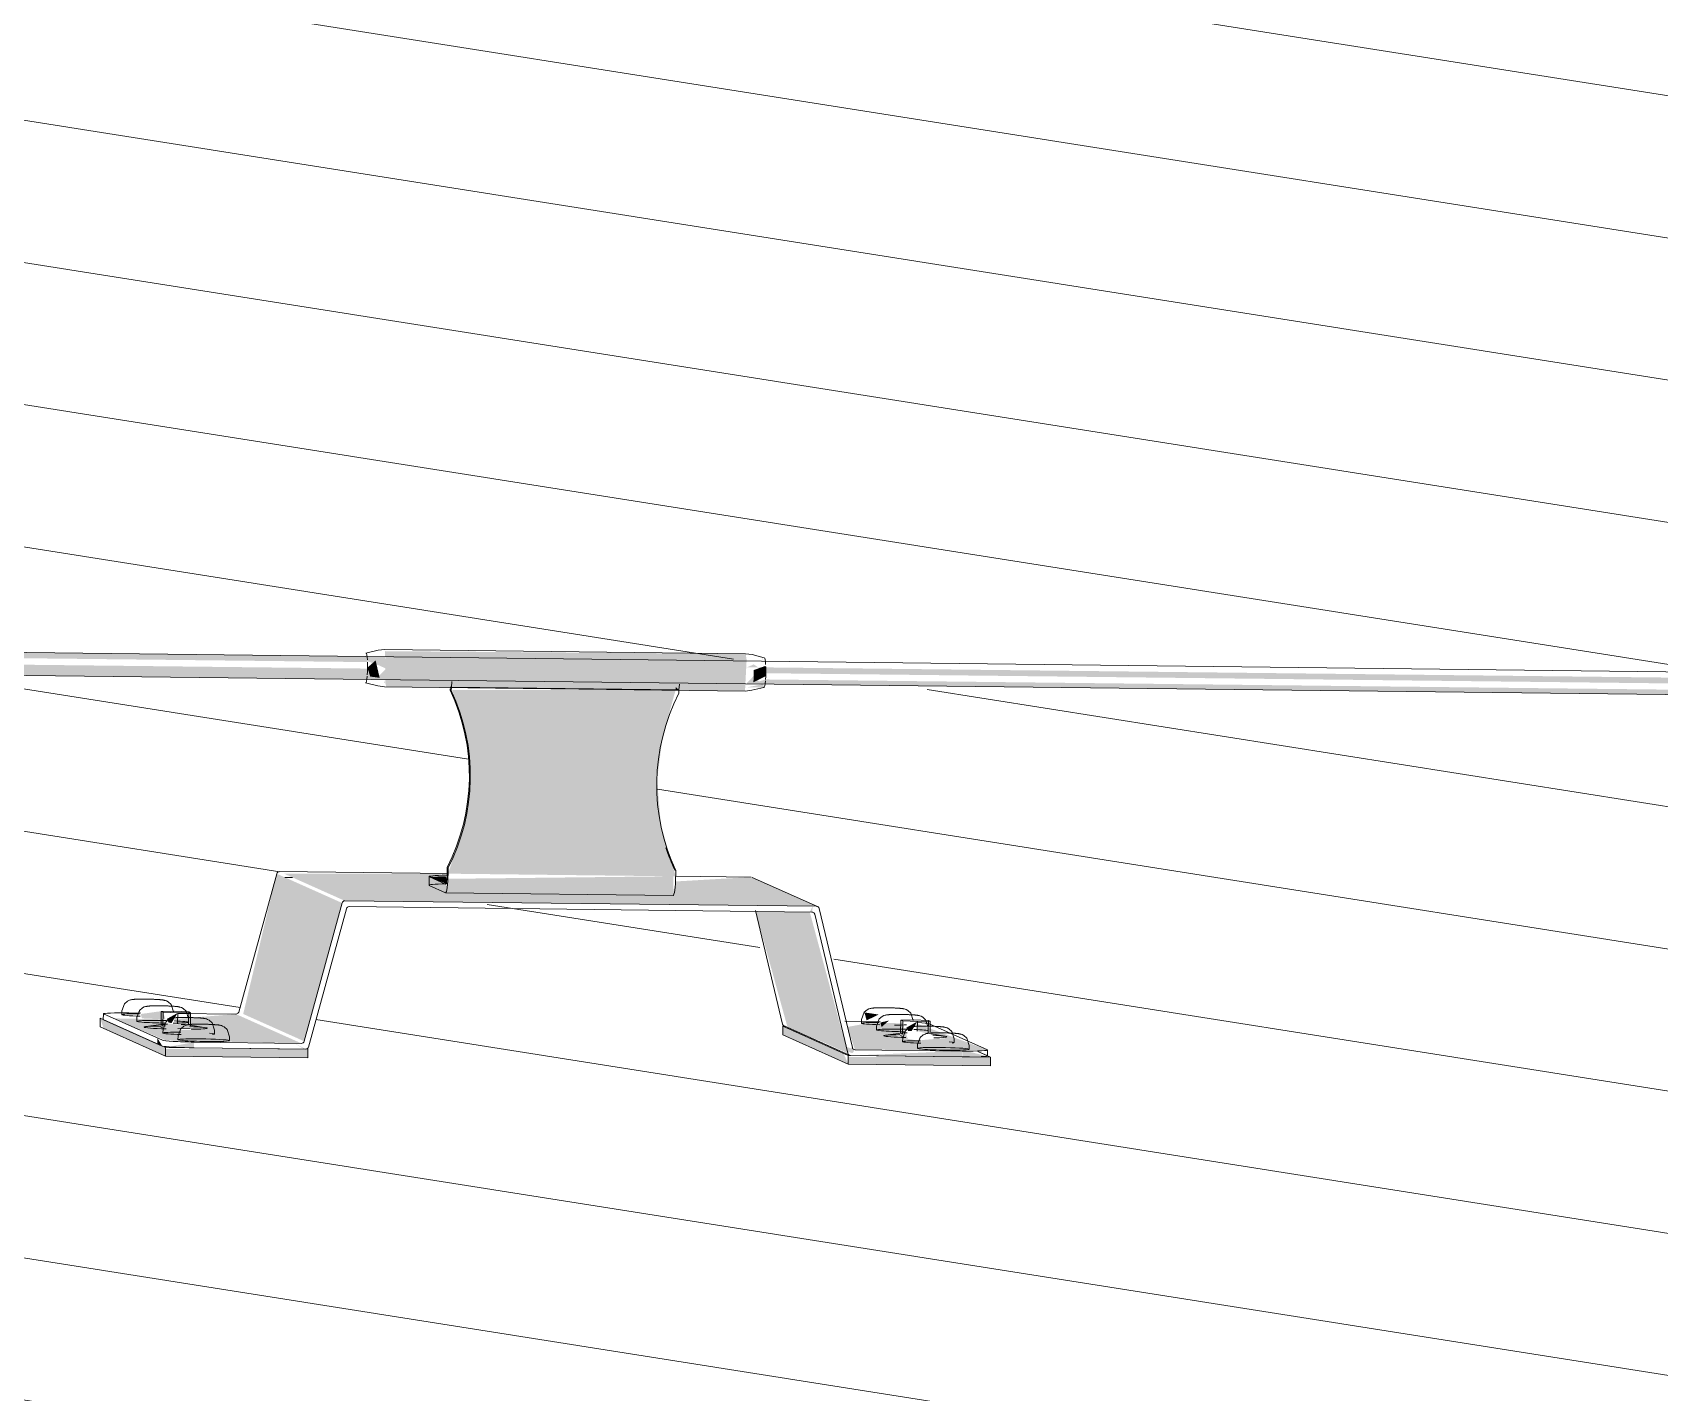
# Model space of a CAD drawing. Header units: millimetres. Extents: x -2361666 to -2009843, y -375 to 29863.
# Drawn here: x -2333386 to -2332818, y 10458 to 10933 of the extents above; entities that cross this region are included whole.
import ezdxf

# ---------------------------------------------------------------- set-up
doc = ezdxf.new("R2010")
doc.units = ezdxf.units.MM
doc.layers.add('A-ROOF-PATT', color=132, linetype='Continuous', lineweight=5)
doc.layers.add('Q-SPCQ', color=91, linetype='Continuous', lineweight=5)

# ---------------------------------------------------------------- blocks, each defined once
blk = doc.blocks.new('Static Line_Sayfa_Metal Deck_Pan Mount - Up to 15 _ pitch - Max 2 Users-1848369-SOUTH EAST - PART B')
at = {"layer": 'Q-SPCQ'}
h = blk.add_hatch(color=256, dxfattribs=at)
h.paths.add_polyline_path([(-2316066.89, 10506.4), (-2316066.77, 10510.2), (-2316069.06, 10508.25), (-2316069.08, 10507.04), (-2316073.41, 10509.45), (-2316073.44, 10510.27), (-2321666.2, 10573.52), (-2321667.63, 10572.68), (-2321670.35, 10574.51), (-2321672.66, 10572.17), (-2321672.64, 10571.77), (-2316067.47, 10506.41)])
h.paths.add_polyline_path([(-2321798.72, 10573.24), (-2321798.61, 10577.03), (-2321800.89, 10575.01), (-2321800.91, 10573.88), (-2321805.24, 10576.08), (-2321805.27, 10577.11), (-2327398.03, 10640.21), (-2327399.88, 10639.47), (-2327402.18, 10641.35), (-2327404.5, 10638.98), (-2327404.47, 10638.6), (-2321799.31, 10573.24)])
h.paths.add_polyline_path([(-2327530.55, 10640.07), (-2327530.44, 10643.87), (-2327532.73, 10641.78), (-2327532.75, 10640.71), (-2327537.08, 10642.92), (-2327537.11, 10643.95), (-2333129.87, 10706.98), (-2333132.12, 10706.26), (-2333134.01, 10708.18), (-2333136.34, 10705.78), (-2333136.31, 10705.44), (-2327531.14, 10640.08)])
h.paths.add_polyline_path([(-2333262.39, 10706.91), (-2333262.28, 10710.71), (-2333264.57, 10708.54), (-2333266.59, 10707.83), (-2333268.91, 10709.76), (-2333268.94, 10710.78), (-2338861.7, 10773.74), (-2338862.73, 10773.24), (-2338865.85, 10775.02), (-2338868.18, 10772.59), (-2338868.14, 10772.28), (-2333262.98, 10706.92)])
h.paths.add_polyline_path([(-2338994.22, 10773.75), (-2338994.11, 10777.54), (-2338996.4, 10775.31), (-2338997.99, 10774.6), (-2339000.74, 10777.25), (-2339000.77, 10777.62), (-2344593.53, 10840.87), (-2344594.57, 10840.08), (-2344597.68, 10841.86), (-2344600.02, 10839.39), (-2344599.98, 10839.11), (-2338994.81, 10773.75)])
h.paths.add_polyline_path([(-2344726.06, 10840.58), (-2344725.95, 10844.38), (-2344728.23, 10842.44), (-2344729.4, 10841.38), (-2344732.57, 10843.99), (-2344732.61, 10844.46), (-2350325.37, 10907.7), (-2350326.4, 10906.92), (-2350327.75, 10905.9), (-2344726.64, 10840.59)])
h = blk.add_hatch(color=256, dxfattribs=at)
h.paths.add_polyline_path([(-2316066.72, 10510.19), (-2316067.25, 10514.4), (-2321672.55, 10577.59), (-2321670.27, 10578.58), (-2321666.14, 10576.53), (-2321666.12, 10575.49), (-2316073.36, 10512.3), (-2316073.35, 10512.85), (-2316069.01, 10511.26), (-2316066.77, 10510.2)])
h.paths.add_polyline_path([(-2321798.55, 10577.03), (-2321799.08, 10581.23), (-2327404.38, 10644.42), (-2327402.11, 10645.42), (-2327397.98, 10643.37), (-2327397.95, 10642.32), (-2321805.19, 10579.21), (-2321805.18, 10579.69), (-2321800.84, 10578.1), (-2321798.61, 10577.03)])
h.paths.add_polyline_path([(-2327530.39, 10643.87), (-2327530.92, 10648.07), (-2333136.22, 10711.26), (-2333133.94, 10712.25), (-2333129.83, 10709.44), (-2333129.79, 10709.16), (-2327537.02, 10646.13), (-2327537.02, 10646.53), (-2327532.68, 10644.94), (-2327530.44, 10643.87)])
h.paths.add_polyline_path([(-2333262.22, 10710.71), (-2333262.75, 10714.91), (-2338868.05, 10778.1), (-2338865.78, 10779.09), (-2338861.66, 10776.38), (-2338861.62, 10776), (-2333268.86, 10713.04), (-2333268.85, 10713.36), (-2333264.51, 10711.77), (-2333262.28, 10710.71)])
h.paths.add_polyline_path([(-2338994.05, 10777.54), (-2338994.58, 10781.74), (-2344599.88, 10844.93), (-2344597.61, 10845.93), (-2344593.49, 10843.31), (-2344593.07, 10842.83), (-2339000.69, 10779.64), (-2339000.68, 10780.2), (-2338996.34, 10778.61), (-2338994.11, 10777.54)])
h.paths.add_polyline_path([(-2344725.89, 10844.38), (-2344726.42, 10848.58), (-2350325.3, 10911.7), (-2350325.29, 10909.67), (-2344732.53, 10846.48), (-2344732.52, 10847.04), (-2344728.18, 10845.45), (-2344725.95, 10844.38)])
h = blk.add_hatch(color=256, dxfattribs=at)
h.paths.add_polyline_path([(-2333130.44, 10704.15), (-2333130.64, 10705.37), (-2333136.31, 10704.22)])
h.paths.add_polyline_path([(-2333262.67, 10705.7), (-2333262.98, 10706.92), (-2333262.98, 10705.7)])
h.paths.add_polyline_path([(-2333130.54, 10713.36), (-2333130.82, 10714.59), (-2333130.82, 10713.37)])
h.paths.add_polyline_path([(-2333262.34, 10714.9), (-2333262.75, 10716.12), (-2333262.75, 10714.91)])
for points in [[(-2333137.01, 10702.95), (-2333136.44, 10713.87), (-2333136.78, 10715.93), (-2333262.66, 10716.86), (-2333262.62, 10705.91), (-2333262.28, 10704.41), (-2333159.91, 10703.22)], [(-2333264.58, 10707.55), (-2333265.99, 10713.63), (-2333268.89, 10711.07), (-2333267.87, 10708), (-2333266.59, 10707.83)], [(-2333134.05, 10706.03), (-2333129.85, 10708.13), (-2333129.79, 10711.74), (-2333133.98, 10710.25), (-2333134.05, 10706.28)], [(-2333161.22, 10638.24), (-2333166.37, 10656.16), (-2333167.73, 10672.03), (-2333165.74, 10687.15), (-2333161.22, 10703.33), (-2333239.26, 10703.32), (-2333234.39, 10687.15), (-2333232.92, 10672.03), (-2333235.28, 10655.36), (-2333240.68, 10639.16), (-2333225.04, 10638.98)], [(-2333160.09, 10703.32), (-2333161.22, 10704.34), (-2333161.22, 10703.33)], [(-2333290.96, 10580.66), (-2333277.71, 10628.94), (-2333300.54, 10639.15), (-2333312.23, 10590.17), (-2333291.93, 10581.09)], [(-2333112.05, 10627.76), (-2333134.88, 10637.97), (-2333161.27, 10636.44), (-2333162.08, 10631.75), (-2333240.95, 10634.79), (-2333241.55, 10635.52), (-2333247.2, 10638.05), (-2333240.74, 10639.2), (-2333297.93, 10639.16), (-2333276.73, 10629.68), (-2333161.22, 10628.34)], [(-2333240.87, 10635.52), (-2333241.55, 10638.3), (-2333247.2, 10638.05), (-2333241, 10635.52)], [(-2333161.93, 10631.75), (-2333162.08, 10638.25), (-2333240.74, 10637.37), (-2333240.68, 10632.67), (-2333162.08, 10631.75)], [(-2333101.11, 10576.45), (-2333114.4, 10625.79), (-2333133.26, 10625.78), (-2333122.26, 10585.9), (-2333107.84, 10579.46)], [(-2333348.18, 10590.77), (-2333348.35, 10591.38), (-2333348.35, 10590.78)], [(-2333339.32, 10588.3), (-2333340.43, 10591.21), (-2333348, 10590.16), (-2333347.58, 10588.62), (-2333340.21, 10588.33)], [(-2333337.25, 10587.01), (-2333335.09, 10590.55), (-2333338.93, 10588.41), (-2333338.24, 10587.16)], [(-2333094.54, 10587.94), (-2333090.35, 10589.97), (-2333095.31, 10590.71)], [(-2333339.38, 10575.48), (-2333339.32, 10578.47), (-2333362.16, 10588.68), (-2333360.98, 10585.14), (-2333342.23, 10576.75)], [(-2333338.45, 10584.53), (-2333330.24, 10585.96), (-2333339.11, 10586.92)], [(-2333324.97, 10581.88), (-2333325.05, 10584.77), (-2333333.87, 10584.53), (-2333333.22, 10582.2), (-2333325.05, 10581.88)], [(-2333100.98, 10572.7), (-2333102.61, 10576.45), (-2333123.76, 10585.9), (-2333123.76, 10582.88), (-2333101.11, 10572.75)], [(-2333052.37, 10577.62), (-2333077.21, 10586.9), (-2333076.83, 10584.2), (-2333066.79, 10581.76), (-2333066.79, 10578.87), (-2333080.18, 10581.52), (-2333081.95, 10586.88), (-2333092.52, 10587.24), (-2333101.25, 10585.64), (-2333098.59, 10577.66), (-2333056.88, 10577.63)], [(-2333089.32, 10585.61), (-2333086.74, 10587.87), (-2333089.75, 10587.18), (-2333089.4, 10585.9)], [(-2333078.83, 10584.24), (-2333076.83, 10587.54), (-2333080.67, 10585.4), (-2333080.05, 10584.27)], [(-2333340.47, 10578.98), (-2333342.23, 10581.79), (-2333342.23, 10579.77)], [(-2333329.39, 10578.36), (-2333329.36, 10580.35), (-2333339.32, 10578.47)], [(-2333075.56, 10581.34), (-2333075.73, 10581.95), (-2333075.73, 10581.35)], [(-2333066.71, 10578.87), (-2333066.79, 10581.76), (-2333075.48, 10581.05), (-2333074.96, 10579.19), (-2333066.79, 10578.87)]]:
    blk.add_hatch(color=256, dxfattribs=at).paths.add_polyline_path(points)
h = blk.add_hatch(color=256, dxfattribs=at)
h.paths.add_polyline_path([(-2333061.2, 10575.23), (-2333061.2, 10577.23), (-2333099.53, 10575.68)])
h.paths.add_polyline_path([(-2333101.11, 10576.45), (-2333099.53, 10578.42), (-2333101.39, 10577.62)])
h.paths.add_polyline_path([(-2333290.43, 10577.9), (-2333294.25, 10579.95), (-2333290.96, 10577.91)])
h.paths.add_polyline_path([(-2333113.63, 10625.78), (-2333113.34, 10627.78), (-2333114.4, 10625.79)])
h = blk.add_hatch(color=256, dxfattribs=at)
h.paths.add_polyline_path([(-2333291.93, 10579.92), (-2333314.76, 10590.13), (-2333336.41, 10588.38), (-2333335.09, 10586.68), (-2333333.99, 10585.31), (-2333338.91, 10586.21), (-2333340.21, 10588.33), (-2333357.53, 10588.63), (-2333339.21, 10580.95), (-2333294.3, 10579.97)])
h.paths.add_polyline_path([(-2333324.97, 10581.88), (-2333333.87, 10584.53), (-2333333.99, 10584.97), (-2333325.05, 10584.77)])
h = blk.add_hatch(color=256, dxfattribs=at)
h.paths.add_polyline_path([(-2333098.59, 10577.66), (-2333122.22, 10585.88), (-2333121.42, 10584.85), (-2333099.53, 10576.47), (-2333098.62, 10577.62)])
h.paths.add_polyline_path([(-2333051.26, 10575.11), (-2333061.2, 10577.63), (-2333061.16, 10577.23), (-2333061.16, 10575.23), (-2333052.37, 10575.13)])
h = blk.add_hatch(color=256, dxfattribs=at)
h.paths.add_polyline_path([(-2333051.32, 10572.12), (-2333051.32, 10575.12), (-2333100.94, 10575.11), (-2333100.93, 10572.7)])
h.paths.add_polyline_path([(-2333289.71, 10574.9), (-2333289.66, 10577.89), (-2333339.33, 10577.89), (-2333339.32, 10575.48), (-2333299.56, 10575.01)])
for p, q in [((-2316003.34, 10513.65), (-2350327.75, 10913.9)), ((-2350327.75, 10905.9), (-2316003.43, 10505.66)), ((-2333265.09, 10717.17), (-2333269.37, 10716.21)), ((-2333262.79, 10717.41), (-2333265.09, 10717.17)), ((-2333136.82, 10715.94), (-2333262.79, 10717.41)), ((-2333136.82, 10715.94), (-2333134.52, 10715.65)), ((-2333130.27, 10714.58), (-2333134.52, 10715.65)), ((-2333269.49, 10705.77), (-2333265.24, 10704.71)), ((-2333262.94, 10704.41), (-2333265.24, 10704.71)), ((-2333262.94, 10704.41), (-2333136.97, 10702.94)), ((-2333239.89, 10704.4), (-2333239.91, 10703.23)), ((-2333239.91, 10703.23), (-2333239.57, 10703.07)), ((-2333239.57, 10703.07), (-2333239.55, 10704.24)), ((-2333239.55, 10704.24), (-2333239.38, 10706.24)), ((-2333160.09, 10703.32), (-2333239.55, 10704.24)), ((-2333160.09, 10703.32), (-2333160.11, 10702.15)), ((-2333159.91, 10705.31), (-2333160.09, 10703.32)), ((-2333136.97, 10702.94), (-2333134.67, 10703.19)), ((-2333134.67, 10703.19), (-2333130.39, 10704.15)), ((-2333240.99, 10641.31), (-2333241.02, 10639.32)), ((-2333240.65, 10641.16), (-2333240.99, 10641.31)), ((-2333240.68, 10639.16), (-2333240.65, 10641.16)), ((-2333161.52, 10640.39), (-2333161.18, 10640.23)), ((-2333161.18, 10640.23), (-2333161.22, 10638.24)), ((-2333313.79, 10590.86), (-2333300.54, 10639.15)), ((-2333299.56, 10639.89), (-2333240.68, 10639.2)), ((-2333294.97, 10637.84), (-2333297.67, 10637.87)), ((-2333247.3, 10638.14), (-2333247.35, 10635.14)), ((-2333247.25, 10635.06), (-2333241.6, 10632.53)), ((-2333241.55, 10635.52), (-2333247.2, 10638.05)), ((-2333161.22, 10638.28), (-2333134.88, 10637.97)), ((-2333111.66, 10627.68), (-2333134.49, 10637.88)), ((-2333277.71, 10628.94), (-2333290.96, 10580.66)), ((-2333112.05, 10627.76), (-2333276.73, 10629.68)), ((-2333241.56, 10632.52), (-2333162.1, 10631.59)), ((-2333289.45, 10578.64), (-2333276.2, 10626.93)), ((-2333275.23, 10627.67), (-2333113.63, 10625.78)), ((-2333123.94, 10586.65), (-2333133.37, 10626.26)), ((-2333112.68, 10625.02), (-2333101.11, 10576.45)), ((-2333099.53, 10578.42), (-2333111.1, 10627)), ((-2333361.04, 10590.23), (-2333361.08, 10588.23)), ((-2333340.43, 10580.98), (-2333360.98, 10590.17)), ((-2333354.57, 10591.25), (-2333354.59, 10589.93)), ((-2333352.19, 10590.56), (-2333348.1, 10590.51)), ((-2333340.85, 10591.03), (-2333340.93, 10586.45)), ((-2333336.38, 10591.12), (-2333340.85, 10591.03)), ((-2333340.85, 10591.03), (-2333340.21, 10590.75)), ((-2333340.21, 10590.75), (-2333340.29, 10586.19)), ((-2333340.21, 10590.75), (-2333335.09, 10590.55)), ((-2333331.25, 10590.92), (-2333336.38, 10591.12)), ((-2333335.2, 10590.36), (-2333314.76, 10590.13)), ((-2333335.16, 10586.69), (-2333335.09, 10590.55)), ((-2333335.09, 10590.55), (-2333330.6, 10590.63)), ((-2333331.25, 10590.92), (-2333331.33, 10586.34)), ((-2333330.6, 10590.63), (-2333331.25, 10590.92)), ((-2333330.6, 10590.63), (-2333330.68, 10586.08)), ((-2333362.21, 10585.69), (-2333362.16, 10588.68)), ((-2333339.38, 10575.48), (-2333362.21, 10585.69)), ((-2333339.32, 10578.47), (-2333362.16, 10588.68)), ((-2333340.47, 10578.98), (-2333361.01, 10588.17)), ((-2333349.35, 10588.91), (-2333349.37, 10587.6)), ((-2333340.87, 10586.47), (-2333346.25, 10585.75)), ((-2333340.31, 10585.32), (-2333340.95, 10585.61)), ((-2333340.22, 10584.83), (-2333340.24, 10583.52)), ((-2333330.7, 10585.21), (-2333335.04, 10585.13)), ((-2333331.37, 10587.29), (-2333331.35, 10588.6)), ((-2333325.35, 10585.39), (-2333331.09, 10586.35)), ((-2333322.24, 10583.2), (-2333322.22, 10584.52)), ((-2333123.81, 10582.91), (-2333123.76, 10585.9)), ((-2333123.76, 10585.9), (-2333100.93, 10575.69)), ((-2333123.38, 10585.98), (-2333100.55, 10575.77)), ((-2333102.14, 10587.65), (-2333089.84, 10587.5)), ((-2333096.31, 10588.24), (-2333096.33, 10586.92)), ((-2333091.09, 10585.9), (-2333091.11, 10584.59)), ((-2333082.61, 10583.45), (-2333087.99, 10582.74)), ((-2333082.59, 10588.02), (-2333082.67, 10583.44)), ((-2333078.12, 10588.11), (-2333082.59, 10588.02)), ((-2333082.59, 10588.02), (-2333081.95, 10587.73)), ((-2333081.95, 10587.73), (-2333082.03, 10583.18)), ((-2333081.95, 10587.73), (-2333076.83, 10587.54)), ((-2333072.98, 10587.91), (-2333078.12, 10588.11)), ((-2333076.89, 10584.2), (-2333076.83, 10587.54)), ((-2333076.83, 10587.54), (-2333072.34, 10587.62)), ((-2333073.11, 10584.27), (-2333073.09, 10585.59)), ((-2333072.98, 10587.91), (-2333073.06, 10583.76)), ((-2333072.34, 10587.62), (-2333072.98, 10587.91)), ((-2333052.37, 10577.62), (-2333072.92, 10586.81)), ((-2333072.34, 10587.62), (-2333072.41, 10583.97)), ((-2333339.32, 10578.47), (-2333339.38, 10575.48)), ((-2333289.66, 10577.89), (-2333339.32, 10578.47)), ((-2333334.99, 10582.5), (-2333335.02, 10581.18)), ((-2333329.39, 10578.36), (-2333290.43, 10577.9)), ((-2333291.93, 10579.92), (-2333329.36, 10580.35)), ((-2333317.02, 10580.87), (-2333317, 10582.18)), ((-2333289.71, 10574.9), (-2333289.66, 10577.89)), ((-2333100.98, 10572.7), (-2333123.81, 10582.91)), ((-2333082.69, 10582.6), (-2333082.04, 10582.31)), ((-2333081.95, 10581.82), (-2333081.98, 10580.5)), ((-2333076.73, 10579.48), (-2333076.76, 10578.17)), ((-2333067.09, 10582.38), (-2333071.99, 10583.2)), ((-2333063.98, 10580.19), (-2333063.96, 10581.51)), ((-2333058.76, 10577.86), (-2333058.74, 10579.17)), ((-2333339.38, 10575.48), (-2333289.71, 10574.9)), ((-2333100.93, 10575.69), (-2333100.98, 10572.7)), ((-2333100.98, 10572.7), (-2333051.32, 10572.12)), ((-2333051.26, 10575.11), (-2333100.93, 10575.69)), ((-2333100.16, 10575.68), (-2333061.2, 10575.23)), ((-2333061.16, 10577.23), (-2333098.59, 10577.66)), ((-2333052.41, 10575.62), (-2333055.7, 10577.1)), ((-2333051.26, 10575.11), (-2333055.7, 10577.1)), ((-2333052.34, 10575.57), (-2333052.31, 10577.56)), ((-2333051.32, 10572.12), (-2333051.26, 10575.11))]:
    blk.add_line(p, q, dxfattribs=at)
at = {"layer": 'Q-SPCQ', "flags": 128}
for points in [[(-2333354.57, 10591.25), (-2333353.63, 10593.76), (-2333352.59, 10594.64), (-2333351.98, 10594.94), (-2333351.6, 10595.07), (-2333351.34, 10595.13), (-2333351.14, 10595.17), (-2333350.98, 10595.2), (-2333350.83, 10595.22), (-2333350.69, 10595.24), (-2333350.56, 10595.25), (-2333350.43, 10595.27), (-2333350.31, 10595.28), (-2333350.18, 10595.29), (-2333350.04, 10595.29), (-2333349.91, 10595.3), (-2333349.77, 10595.31), (-2333349.62, 10595.32), (-2333349.48, 10595.32), (-2333349.32, 10595.33), (-2333349.17, 10595.33), (-2333349.01, 10595.34), (-2333348.84, 10595.34), (-2333348.67, 10595.35), (-2333348.5, 10595.35), (-2333348.32, 10595.35), (-2333348.14, 10595.35), (-2333347.96, 10595.36), (-2333347.77, 10595.36), (-2333347.58, 10595.36), (-2333347.38, 10595.36), (-2333347.19, 10595.36), (-2333346.99, 10595.36), (-2333346.79, 10595.36), (-2333346.58, 10595.36), (-2333346.38, 10595.36), (-2333346.17, 10595.35), (-2333346.09, 10595.35)], [(-2333336.57, 10590.93), (-2333337.43, 10593.48), (-2333338.43, 10594.4), (-2333339.03, 10594.72), (-2333339.4, 10594.86), (-2333339.66, 10594.93), (-2333339.86, 10594.98), (-2333340.03, 10595.01), (-2333340.17, 10595.04), (-2333340.31, 10595.06), (-2333340.44, 10595.08), (-2333340.57, 10595.09), (-2333340.69, 10595.11), (-2333340.82, 10595.12), (-2333340.95, 10595.14), (-2333341.09, 10595.15), (-2333341.23, 10595.16), (-2333341.37, 10595.17), (-2333341.52, 10595.18), (-2333341.67, 10595.2), (-2333341.83, 10595.21), (-2333341.99, 10595.22), (-2333342.15, 10595.23), (-2333342.32, 10595.24), (-2333342.5, 10595.24), (-2333342.67, 10595.25), (-2333342.85, 10595.26), (-2333343.04, 10595.27), (-2333343.23, 10595.28), (-2333343.42, 10595.29), (-2333343.61, 10595.29), (-2333343.81, 10595.3), (-2333344.01, 10595.31), (-2333344.21, 10595.31), (-2333344.41, 10595.32), (-2333344.61, 10595.32), (-2333344.82, 10595.33), (-2333345.03, 10595.33), (-2333345.23, 10595.34), (-2333345.44, 10595.34), (-2333345.65, 10595.35), (-2333345.86, 10595.35), (-2333346.06, 10595.35), (-2333346.09, 10595.35)], [(-2333349.35, 10588.91), (-2333348.41, 10591.43), (-2333347.37, 10592.31), (-2333346.76, 10592.61), (-2333346.38, 10592.73), (-2333346.12, 10592.8), (-2333345.92, 10592.84), (-2333345.75, 10592.87), (-2333345.61, 10592.89), (-2333345.47, 10592.91), (-2333345.34, 10592.92), (-2333345.21, 10592.93), (-2333345.08, 10592.94), (-2333344.95, 10592.95), (-2333344.82, 10592.96), (-2333344.69, 10592.97), (-2333344.55, 10592.98), (-2333344.4, 10592.98), (-2333344.25, 10592.99), (-2333344.1, 10592.99), (-2333343.95, 10593), (-2333343.79, 10593), (-2333343.62, 10593.01), (-2333343.45, 10593.01), (-2333343.28, 10593.01), (-2333343.1, 10593.02), (-2333342.92, 10593.02), (-2333342.73, 10593.02), (-2333342.55, 10593.02), (-2333342.36, 10593.02), (-2333342.16, 10593.02), (-2333341.96, 10593.02), (-2333341.77, 10593.02), (-2333341.56, 10593.02), (-2333341.36, 10593.02), (-2333341.16, 10593.02), (-2333340.95, 10593.02), (-2333340.87, 10593.02)], [(-2333331.35, 10588.6), (-2333332.2, 10591.15), (-2333333.21, 10592.06), (-2333333.81, 10592.38), (-2333334.18, 10592.52), (-2333334.44, 10592.6), (-2333334.64, 10592.64), (-2333334.8, 10592.68), (-2333334.95, 10592.7), (-2333335.09, 10592.73), (-2333335.22, 10592.74), (-2333335.34, 10592.76), (-2333335.47, 10592.78), (-2333335.6, 10592.79), (-2333335.73, 10592.8), (-2333335.87, 10592.82), (-2333336.01, 10592.83), (-2333336.15, 10592.84), (-2333336.3, 10592.85), (-2333336.45, 10592.86), (-2333336.61, 10592.87), (-2333336.77, 10592.88), (-2333336.93, 10592.89), (-2333337.1, 10592.9), (-2333337.27, 10592.91), (-2333337.45, 10592.92), (-2333337.63, 10592.93), (-2333337.82, 10592.94), (-2333338.01, 10592.94), (-2333338.2, 10592.95), (-2333338.39, 10592.96), (-2333338.59, 10592.97), (-2333338.78, 10592.97), (-2333338.99, 10592.98), (-2333339.19, 10592.98), (-2333339.39, 10592.99), (-2333339.6, 10593), (-2333339.8, 10593), (-2333340.01, 10593), (-2333340.22, 10593.01), (-2333340.43, 10593.01), (-2333340.63, 10593.02), (-2333340.84, 10593.02), (-2333340.87, 10593.02)], [(-2333096.31, 10588.24), (-2333095.37, 10590.75), (-2333094.33, 10591.63), (-2333093.72, 10591.93), (-2333093.34, 10592.06), (-2333093.08, 10592.12), (-2333092.88, 10592.16), (-2333092.72, 10592.19), (-2333092.57, 10592.21), (-2333092.43, 10592.23), (-2333092.3, 10592.24), (-2333092.17, 10592.25), (-2333092.04, 10592.27), (-2333091.91, 10592.27), (-2333091.78, 10592.28), (-2333091.65, 10592.29), (-2333091.51, 10592.3), (-2333091.36, 10592.31), (-2333091.22, 10592.31), (-2333091.06, 10592.32), (-2333090.91, 10592.32), (-2333090.75, 10592.33), (-2333090.58, 10592.33), (-2333090.41, 10592.33), (-2333090.24, 10592.34), (-2333090.06, 10592.34), (-2333089.88, 10592.34), (-2333089.69, 10592.34), (-2333089.51, 10592.35), (-2333089.32, 10592.35), (-2333089.12, 10592.35), (-2333088.93, 10592.35), (-2333088.73, 10592.35), (-2333088.53, 10592.35), (-2333088.32, 10592.35), (-2333088.12, 10592.34), (-2333087.91, 10592.34), (-2333087.83, 10592.34)], [(-2333091.09, 10585.9), (-2333090.14, 10588.42), (-2333089.11, 10589.3), (-2333088.5, 10589.59), (-2333088.12, 10589.72), (-2333087.86, 10589.79), (-2333087.66, 10589.83), (-2333087.49, 10589.86), (-2333087.35, 10589.88), (-2333087.21, 10589.89), (-2333087.08, 10589.91), (-2333086.95, 10589.92), (-2333086.82, 10589.93), (-2333086.69, 10589.94), (-2333086.56, 10589.95), (-2333086.42, 10589.96), (-2333086.29, 10589.96), (-2333086.14, 10589.97), (-2333085.99, 10589.98), (-2333085.84, 10589.98), (-2333085.69, 10589.99), (-2333085.52, 10589.99), (-2333085.36, 10590), (-2333085.19, 10590), (-2333085.02, 10590), (-2333084.84, 10590.01), (-2333084.66, 10590.01), (-2333084.47, 10590.01), (-2333084.29, 10590.01), (-2333084.09, 10590.01), (-2333083.9, 10590.01), (-2333083.7, 10590.01), (-2333083.5, 10590.01), (-2333083.3, 10590.01), (-2333083.1, 10590.01), (-2333082.9, 10590.01), (-2333082.69, 10590.01), (-2333082.61, 10590.01)], [(-2333078.31, 10587.92), (-2333079.16, 10590.47), (-2333080.17, 10591.39), (-2333080.77, 10591.7), (-2333081.14, 10591.84), (-2333081.4, 10591.92), (-2333081.6, 10591.97), (-2333081.76, 10592), (-2333081.91, 10592.03), (-2333082.05, 10592.05), (-2333082.18, 10592.07), (-2333082.3, 10592.08), (-2333082.43, 10592.1), (-2333082.56, 10592.11), (-2333082.69, 10592.13), (-2333082.83, 10592.14), (-2333082.97, 10592.15), (-2333083.11, 10592.16), (-2333083.26, 10592.17), (-2333083.41, 10592.18), (-2333083.57, 10592.19), (-2333083.73, 10592.2), (-2333083.89, 10592.21), (-2333084.06, 10592.22), (-2333084.23, 10592.23), (-2333084.41, 10592.24), (-2333084.59, 10592.25), (-2333084.78, 10592.26), (-2333084.97, 10592.27), (-2333085.16, 10592.27), (-2333085.35, 10592.28), (-2333085.55, 10592.29), (-2333085.75, 10592.3), (-2333085.95, 10592.3), (-2333086.15, 10592.31), (-2333086.35, 10592.31), (-2333086.56, 10592.32), (-2333086.76, 10592.32), (-2333086.97, 10592.33), (-2333087.18, 10592.33), (-2333087.39, 10592.33), (-2333087.59, 10592.34), (-2333087.8, 10592.34), (-2333087.83, 10592.34)], [(-2333073.09, 10585.59), (-2333073.94, 10588.14), (-2333074.95, 10589.05), (-2333075.55, 10589.37), (-2333075.92, 10589.51), (-2333076.18, 10589.59), (-2333076.38, 10589.63), (-2333076.54, 10589.67), (-2333076.69, 10589.69), (-2333076.82, 10589.71), (-2333076.95, 10589.73), (-2333077.08, 10589.75), (-2333077.21, 10589.76), (-2333077.34, 10589.78), (-2333077.47, 10589.79), (-2333077.61, 10589.8), (-2333077.75, 10589.82), (-2333077.89, 10589.83), (-2333078.04, 10589.84), (-2333078.19, 10589.85), (-2333078.35, 10589.86), (-2333078.51, 10589.87), (-2333078.67, 10589.88), (-2333078.84, 10589.89), (-2333079.01, 10589.9), (-2333079.19, 10589.91), (-2333079.37, 10589.92), (-2333079.56, 10589.92), (-2333079.74, 10589.93), (-2333079.94, 10589.94), (-2333080.13, 10589.95), (-2333080.33, 10589.95), (-2333080.52, 10589.96), (-2333080.72, 10589.97), (-2333080.93, 10589.97), (-2333081.13, 10589.98), (-2333081.34, 10589.98), (-2333081.54, 10589.99), (-2333081.75, 10589.99), (-2333081.96, 10590), (-2333082.17, 10590), (-2333082.37, 10590), (-2333082.58, 10590.01), (-2333082.61, 10590.01)], [(-2333340.22, 10584.83), (-2333339.27, 10587.35), (-2333338.23, 10588.23), (-2333337.63, 10588.52), (-2333337.25, 10588.65), (-2333336.99, 10588.72), (-2333336.79, 10588.76), (-2333336.62, 10588.79), (-2333336.48, 10588.81), (-2333336.34, 10588.82), (-2333336.21, 10588.84), (-2333336.08, 10588.85), (-2333335.95, 10588.86), (-2333335.82, 10588.87), (-2333335.69, 10588.88), (-2333335.55, 10588.89), (-2333335.41, 10588.89), (-2333335.27, 10588.9), (-2333335.12, 10588.91), (-2333334.97, 10588.91), (-2333334.81, 10588.92), (-2333334.65, 10588.92), (-2333334.49, 10588.92), (-2333334.32, 10588.93), (-2333334.15, 10588.93), (-2333333.97, 10588.93), (-2333333.79, 10588.94), (-2333333.6, 10588.94), (-2333333.41, 10588.94), (-2333333.22, 10588.94), (-2333333.03, 10588.94), (-2333332.83, 10588.94), (-2333332.63, 10588.94), (-2333332.43, 10588.94), (-2333332.23, 10588.94), (-2333332.03, 10588.94), (-2333331.82, 10588.94), (-2333331.74, 10588.94)], [(-2333334.99, 10582.5), (-2333334.05, 10585.01), (-2333333.01, 10585.89), (-2333332.4, 10586.19), (-2333332.03, 10586.32), (-2333331.77, 10586.38), (-2333331.57, 10586.42), (-2333331.4, 10586.45), (-2333331.25, 10586.47), (-2333331.12, 10586.49), (-2333330.99, 10586.5), (-2333330.86, 10586.51), (-2333330.73, 10586.52), (-2333330.6, 10586.53), (-2333330.47, 10586.54), (-2333330.33, 10586.55), (-2333330.19, 10586.56), (-2333330.05, 10586.56), (-2333329.9, 10586.57), (-2333329.75, 10586.58), (-2333329.59, 10586.58), (-2333329.43, 10586.59), (-2333329.27, 10586.59), (-2333329.1, 10586.59), (-2333328.92, 10586.6), (-2333328.75, 10586.6), (-2333328.57, 10586.6), (-2333328.38, 10586.6), (-2333328.19, 10586.61), (-2333328, 10586.61), (-2333327.81, 10586.61), (-2333327.61, 10586.61), (-2333327.41, 10586.61), (-2333327.21, 10586.61), (-2333327.01, 10586.61), (-2333326.8, 10586.6), (-2333326.6, 10586.6), (-2333326.52, 10586.6)], [(-2333322.22, 10584.52), (-2333323.07, 10587.07), (-2333324.08, 10587.98), (-2333324.68, 10588.3), (-2333325.05, 10588.44), (-2333325.31, 10588.51), (-2333325.51, 10588.56), (-2333325.67, 10588.6), (-2333325.82, 10588.62), (-2333325.95, 10588.64), (-2333326.08, 10588.66), (-2333326.21, 10588.68), (-2333326.34, 10588.69), (-2333326.47, 10588.71), (-2333326.6, 10588.72), (-2333326.74, 10588.73), (-2333326.88, 10588.74), (-2333327.02, 10588.76), (-2333327.17, 10588.77), (-2333327.32, 10588.78), (-2333327.47, 10588.79), (-2333327.64, 10588.8), (-2333327.8, 10588.81), (-2333327.97, 10588.82), (-2333328.14, 10588.83), (-2333328.32, 10588.84), (-2333328.5, 10588.84), (-2333328.68, 10588.85), (-2333328.87, 10588.86), (-2333329.06, 10588.87), (-2333329.26, 10588.88), (-2333329.45, 10588.88), (-2333329.65, 10588.89), (-2333329.85, 10588.9), (-2333330.06, 10588.9), (-2333330.26, 10588.91), (-2333330.47, 10588.91), (-2333330.67, 10588.92), (-2333330.88, 10588.92), (-2333331.09, 10588.93), (-2333331.29, 10588.93), (-2333331.5, 10588.93), (-2333331.71, 10588.93), (-2333331.74, 10588.94)], [(-2333317, 10582.18), (-2333317.85, 10584.73), (-2333318.86, 10585.65), (-2333319.46, 10585.96), (-2333319.83, 10586.1), (-2333320.09, 10586.18), (-2333320.29, 10586.23), (-2333320.45, 10586.26), (-2333320.6, 10586.29), (-2333320.73, 10586.31), (-2333320.86, 10586.33), (-2333320.99, 10586.34), (-2333321.12, 10586.36), (-2333321.25, 10586.37), (-2333321.38, 10586.38), (-2333321.52, 10586.4), (-2333321.65, 10586.41), (-2333321.8, 10586.42), (-2333321.95, 10586.43), (-2333322.1, 10586.44), (-2333322.25, 10586.45), (-2333322.41, 10586.46), (-2333322.58, 10586.47), (-2333322.75, 10586.48), (-2333322.92, 10586.49), (-2333323.1, 10586.5), (-2333323.28, 10586.51), (-2333323.46, 10586.52), (-2333323.65, 10586.53), (-2333323.84, 10586.53), (-2333324.04, 10586.54), (-2333324.23, 10586.55), (-2333324.43, 10586.56), (-2333324.63, 10586.56), (-2333324.83, 10586.57), (-2333325.04, 10586.57), (-2333325.24, 10586.58), (-2333325.45, 10586.58), (-2333325.66, 10586.59), (-2333325.87, 10586.59), (-2333326.07, 10586.59), (-2333326.28, 10586.6), (-2333326.49, 10586.6), (-2333326.52, 10586.6)], [(-2333081.95, 10581.82), (-2333081.01, 10584.34), (-2333079.97, 10585.22), (-2333079.37, 10585.51), (-2333078.99, 10585.64), (-2333078.73, 10585.71), (-2333078.53, 10585.75), (-2333078.36, 10585.77), (-2333078.21, 10585.79), (-2333078.08, 10585.81), (-2333077.95, 10585.83), (-2333077.82, 10585.84), (-2333077.69, 10585.85), (-2333077.56, 10585.86), (-2333077.43, 10585.87), (-2333077.29, 10585.87), (-2333077.15, 10585.88), (-2333077.01, 10585.89), (-2333076.86, 10585.89), (-2333076.71, 10585.9), (-2333076.55, 10585.9), (-2333076.39, 10585.91), (-2333076.23, 10585.91), (-2333076.06, 10585.92), (-2333075.88, 10585.92), (-2333075.71, 10585.92), (-2333075.53, 10585.93), (-2333075.34, 10585.93), (-2333075.15, 10585.93), (-2333074.96, 10585.93), (-2333074.77, 10585.93), (-2333074.57, 10585.93), (-2333074.37, 10585.93), (-2333074.17, 10585.93), (-2333073.97, 10585.93), (-2333073.76, 10585.93), (-2333073.56, 10585.92), (-2333073.48, 10585.92)], [(-2333076.73, 10579.48), (-2333075.79, 10582), (-2333074.75, 10582.88), (-2333074.14, 10583.18), (-2333073.77, 10583.3), (-2333073.51, 10583.37), (-2333073.31, 10583.41), (-2333073.14, 10583.44), (-2333072.99, 10583.46), (-2333072.86, 10583.48), (-2333072.73, 10583.49), (-2333072.6, 10583.5), (-2333072.47, 10583.51), (-2333072.34, 10583.52), (-2333072.21, 10583.53), (-2333072.07, 10583.54), (-2333071.93, 10583.55), (-2333071.79, 10583.55), (-2333071.64, 10583.56), (-2333071.49, 10583.56), (-2333071.33, 10583.57), (-2333071.17, 10583.57), (-2333071.01, 10583.58), (-2333070.84, 10583.58), (-2333070.66, 10583.59), (-2333070.49, 10583.59), (-2333070.3, 10583.59), (-2333070.12, 10583.59), (-2333069.93, 10583.59), (-2333069.74, 10583.6), (-2333069.55, 10583.6), (-2333069.35, 10583.6), (-2333069.15, 10583.6), (-2333068.95, 10583.59), (-2333068.75, 10583.59), (-2333068.54, 10583.59), (-2333068.34, 10583.59), (-2333068.26, 10583.59)], [(-2333063.96, 10581.51), (-2333064.81, 10584.05), (-2333065.82, 10584.97), (-2333066.42, 10585.29), (-2333066.79, 10585.43), (-2333067.05, 10585.5), (-2333067.25, 10585.55), (-2333067.41, 10585.58), (-2333067.56, 10585.61), (-2333067.69, 10585.63), (-2333067.82, 10585.65), (-2333067.95, 10585.67), (-2333068.08, 10585.68), (-2333068.21, 10585.69), (-2333068.34, 10585.71), (-2333068.48, 10585.72), (-2333068.61, 10585.73), (-2333068.76, 10585.74), (-2333068.91, 10585.76), (-2333069.06, 10585.77), (-2333069.21, 10585.78), (-2333069.37, 10585.79), (-2333069.54, 10585.8), (-2333069.71, 10585.81), (-2333069.88, 10585.82), (-2333070.06, 10585.82), (-2333070.24, 10585.83), (-2333070.42, 10585.84), (-2333070.61, 10585.85), (-2333070.8, 10585.86), (-2333071, 10585.86), (-2333071.19, 10585.87), (-2333071.39, 10585.88), (-2333071.59, 10585.88), (-2333071.8, 10585.89), (-2333072, 10585.9), (-2333072.2, 10585.9), (-2333072.41, 10585.91), (-2333072.62, 10585.91), (-2333072.83, 10585.91), (-2333073.03, 10585.92), (-2333073.24, 10585.92), (-2333073.45, 10585.92), (-2333073.48, 10585.92)], [(-2333058.74, 10579.17), (-2333059.59, 10581.72), (-2333060.6, 10582.64), (-2333061.2, 10582.95), (-2333061.57, 10583.09), (-2333061.83, 10583.17), (-2333062.02, 10583.22), (-2333062.19, 10583.25), (-2333062.34, 10583.28), (-2333062.47, 10583.3), (-2333062.6, 10583.31), (-2333062.73, 10583.33), (-2333062.86, 10583.35), (-2333062.99, 10583.36), (-2333063.12, 10583.37), (-2333063.25, 10583.39), (-2333063.39, 10583.4), (-2333063.54, 10583.41), (-2333063.68, 10583.42), (-2333063.84, 10583.43), (-2333063.99, 10583.44), (-2333064.15, 10583.45), (-2333064.32, 10583.46), (-2333064.49, 10583.47), (-2333064.66, 10583.48), (-2333064.84, 10583.49), (-2333065.02, 10583.5), (-2333065.2, 10583.51), (-2333065.39, 10583.52), (-2333065.58, 10583.52), (-2333065.78, 10583.53), (-2333065.97, 10583.54), (-2333066.17, 10583.54), (-2333066.37, 10583.55), (-2333066.57, 10583.56), (-2333066.78, 10583.56), (-2333066.98, 10583.57), (-2333067.19, 10583.57), (-2333067.4, 10583.58), (-2333067.6, 10583.58), (-2333067.81, 10583.58), (-2333068.02, 10583.59), (-2333068.23, 10583.59), (-2333068.26, 10583.59)]]:
    blk.add_lwpolyline(points, dxfattribs=at)
at = {"layer": 'Q-SPCQ'}
for centre, major_axis, ratio, start_param, end_param in [((-2333269.41, 10710.99), (0.06, 5.22), 0.114883, 5.298221, 6.233461), ((-2333130.35, 10709.37), (0.06, 5.22), 0.114883, 5.298221, 6.233461), ((-2333269.41, 10710.99), (0.06, 5.22), 0.114883, 4.228136, 5.121754), ((-2333130.35, 10709.37), (0.06, 5.22), 0.114883, 4.228489, 5.121374), ((-2333269.41, 10710.99), (0.06, 5.22), 0.114883, 3.091868, 4.139066), ((-2333302.79, 10673), (28.57, 63.9), 0.992151, 4.659521, 5.577086), ((-2333302.45, 10672.84), (28.57, 63.9), 0.992151, 4.659521, 5.577086), ((-2333130.35, 10709.37), (0.06, 5.22), 0.114883, 3.091868, 4.139066), ((-2333098.3, 10670.46), (28.57, 63.9), 0.992151, 1.517928, 2.435494), ((-2333098.64, 10670.62), (28.57, 63.9), 0.992151, 2.314907, 2.435494), ((-2333299.58, 10638.89), (0.408, 0.913), 0.992151, 0.405914, 1.724551), ((-2333232.35, 10634.88), (-15, 0.26), 0.049375, 5.351923, 6.398464), ((-2333232.3, 10637.88), (-15, 0.26), 0.049375, 5.351266, 6.398464), ((-2333241.48, 10639.52), (0.08, 7), 0.114883, 3.091868, 4.662665), ((-2333241.48, 10639.52), (0.05, 4), 0.114883, 3.091868, 4.662665), ((-2333162.02, 10638.59), (0.08, 7), 0.114883, 3.091868, 4.662665), ((-2333276.75, 10628.68), (0.408, 0.913), 0.992151, 0.405914, 1.724551), ((-2333275.24, 10626.67), (0.408, 0.913), 0.992151, 0.405914, 1.724551), ((-2333113.65, 10624.78), (0.408, 0.913), 0.992151, 5.370463, 6.6891), ((-2333112.07, 10626.76), (0.408, 0.913), 0.992151, 5.370463, 6.6891), ((-2333351.05, 10590.05), (-10, 0.17), 0.049375, 4.827667, 6.283185), ((-2333345.59, 10589.78), (-9, 0.16), 0.049375, 5.030326, 7.558159), ((-2333314.75, 10591.12), (0.408, 0.913), 0.992151, 3.547507, 4.866144), ((-2333340.37, 10587.44), (-9, 0.16), 0.049375, 4.827667, 7.96926), ((-2333335.81, 10585.4), (-11, 0.19), 0.049375, 5.03756, 7.551722), ((-2333340.37, 10587.44), (-9, 0.16), 0.049375, 4.471662, 4.827667), ((-2333331.24, 10583.36), (-9, 0.16), 0.049375, 5.030326, 7.558159), ((-2333340.37, 10587.44), (-9, 0.16), 0.049375, 1.991728, 4.245337), ((-2333335.81, 10585.4), (-11, 0.19), 0.049375, 2.084694, 4.247), ((-2333331.24, 10583.36), (-9, 0.16), 0.049375, 2.733272, 3.78047), ((-2333122.97, 10586.89), (0.408, 0.913), 0.992151, 2.448643, 3.547507), ((-2333087.33, 10586.77), (-9, 0.16), 0.049375, 5.030326, 7.558159), ((-2333082.11, 10584.43), (-9, 0.16), 0.049375, 4.827667, 7.96926), ((-2333087.33, 10586.77), (-9, 0.16), 0.049375, 1.852953, 2.422537), ((-2333082.11, 10584.43), (-9, 0.16), 0.049375, 4.471662, 4.827667), ((-2333082.11, 10584.43), (-9, 0.16), 0.049375, 3.141593, 4.245337), ((-2333082.85, 10586.92), (-10, 0.17), 0.049375, 3.256871, 4.042269), ((-2333330.5, 10580.87), (-10, 0.17), 0.049375, 0.115278, 1.686075), ((-2333330.53, 10578.87), (-10, 0.17), 0.049375, 0.377078, 1.686075), ((-2333326.02, 10581.02), (-9, 0.16), 0.049375, 4.827667, 7.96926), ((-2333326.02, 10581.02), (-9, 0.16), 0.049375, 1.686075, 4.827667), ((-2333291.92, 10580.92), (0.408, 0.913), 0.992151, 3.547507, 4.866144), ((-2333290.41, 10578.9), (0.408, 0.913), 0.992151, 3.547507, 4.866144), ((-2333098.57, 10578.66), (0.408, 0.913), 0.992151, 2.22887, 3.547507), ((-2333077.54, 10582.39), (-11, 0.19), 0.049375, 5.221049, 7.551722), ((-2333072.98, 10580.35), (-9, 0.16), 0.049375, 5.030326, 7.558159), ((-2333067.76, 10578.01), (-9, 0.16), 0.049375, 4.827667, 7.96926), ((-2333077.54, 10582.39), (-11, 0.19), 0.049375, 2.200486, 4.118996), ((-2333067.76, 10578.01), (-9, 0.16), 0.049375, 1.686075, 4.827667), ((-2333072.98, 10580.35), (-9, 0.16), 0.049375, 2.733272, 3.78047), ((-2333100.14, 10576.68), (0.408, 0.913), 0.992151, 2.22887, 3.547507), ((-2333062.34, 10575.74), (-10, 0.17), 0.049375, 1.686075, 1.947874), ((-2333062.3, 10577.74), (-10, 0.17), 0.049375, 1.686075, 3.256871), ((-2333062.34, 10575.74), (-10, 0.17), 0.049375, 2.471473, 3.256871)]:
    blk.add_ellipse(centre, major_axis=major_axis, ratio=ratio, start_param=start_param, end_param=end_param, dxfattribs=at)
for points in [[(-2333338.7, 10586.6), (-2333339.44, 10586.59), (-2333340.19, 10586.54), (-2333340.93, 10586.45)], [(-2333340.93, 10586.45), (-2333340.82, 10586.49), (-2333340.61, 10586.48), (-2333340.4, 10586.31), (-2333340.29, 10586.19)], [(-2333331.33, 10586.34), (-2333332.18, 10586.45), (-2333333.04, 10586.51), (-2333333.89, 10586.54)], [(-2333082.67, 10583.44), (-2333081.93, 10583.53), (-2333081.18, 10583.58), (-2333080.43, 10583.59)], [(-2333082.03, 10583.18), (-2333082.14, 10583.3), (-2333082.35, 10583.47), (-2333082.56, 10583.48), (-2333082.67, 10583.44)]]:
    blk.add_open_spline(points, degree=3, dxfattribs=at)

msp = doc.modelspace()

# ---------------------------------------------------------------- hatches: boundary and pattern name
at = {"layer": 'A-ROOF-PATT'}
h = msp.add_hatch(dxfattribs=at)
h.set_pattern_fill('FP_4', color=256, style=0, pattern_type=2)
h.set_pattern_definition([(171.019, (-4018.334, -226018.123), (-314.1573385, 0.0011507), [])])
h.paths.add_polyline_path([(-2311995.85, 10452.49), (-2311984.93, 10453.36), (-2311995.23, 10452.52)])
h.paths.add_polyline_path([(-2311462.95, 10444.5), (-2311452.02, 10445.37), (-2311462.1, 10444.53)])
h.paths.add_polyline_path([(-2310334.83, 10432.93), (-2310326.16, 10428.06), (-2310323.61, 10425.67), (-2310320, 10423.15), (-2310323.61, 10420.86), (-2310324.97, 10418.92), (-2310319.73, 10416.81), (-2310314.59, 10418.92), (-2310312.32, 10424.19), (-2310313.38, 10437.73), (-2310317.67, 10431.77), (-2310319.64, 10431.77), (-2310321.57, 10431.54), (-2310323.84, 10431.54), (-2310325.13, 10429.81), (-2310327.22, 10428.69), (-2310332.17, 10431.45)])
h.paths.add_polyline_path([(-2301940.18, 9569.45), (-2301940.18, 10122.88), (-2305717.87, 10854.47), (-2317094.4, 11172.57), (-2318295.31, 11365.88), (-2318286.85, 11368.62), (-2318960.49, 11375.05), (-2318960.49, 11345.34), (-2318889.72, 11345.34), (-2318889.72, 11332.64), (-2318910.29, 11331.12), (-2318911.67, 11321.24), (-2318911.67, 11113.43), (-2318921.13, 11113.48), (-2318877.49, 11099.1), (-2336858.12, 11204.2), (-2338994.73, 11215.01), (-2338994.73, 11202.19), (-2339436.44, 11203.52), (-2341238.97, 11493.66), (-2350327.75, 11496.88), (-2350325.76, 10913.87), (-2344726.22, 10849.87), (-2344726.42, 10851.08), (-2344594.1, 10847.5), (-2344593.07, 10847.02), (-2338994.39, 10783.04), (-2338994.58, 10784.24), (-2338862.27, 10780.66), (-2338862.09, 10780.2), (-2333262.66, 10716.86), (-2333262.75, 10717.4), (-2333130.43, 10713.82), (-2333130.26, 10713.36), (-2327530.72, 10649.36), (-2327530.92, 10650.57), (-2327398.6, 10646.99), (-2327398.42, 10646.52), (-2321798.88, 10582.53), (-2321799.08, 10583.73), (-2321666.77, 10580.15), (-2321666.59, 10579.69), (-2316067.05, 10515.69), (-2316067.25, 10516.89), (-2315934.93, 10513.31), (-2315934.75, 10512.3), (-2315809.74, 10510.53), (-2315570.51, 10506.02), (-2315550.42, 10506.71), (-2315374.05, 10503.52), (-2315304.61, 10502.26), (-2315249.74, 10502.31), (-2315240.87, 10501.55), (-2315156.91, 10500.41), (-2315093.54, 10499.48), (-2314890.09, 10496.54), (-2314827.3, 10494.65), (-2314825.23, 10495.97), (-2312862.19, 10465.14), (-2312861.28, 10465.14), (-2312828.69, 10465.52), (-2312584.44, 10461.94), (-2312529.37, 10461.4), (-2312354.25, 10458.23), (-2312284.81, 10456.97), (-2312229.95, 10457.02), (-2312221.07, 10456.25), (-2312129.72, 10455.22), (-2312042.8, 10453.9), (-2311540.84, 10446.64), (-2311424.07, 10444.25), (-2311374.98, 10443.93), (-2311296.59, 10442.8), (-2310998.72, 10437.99), (-2310996.11, 10437.16), (-2310963.52, 10437.54), (-2310708.41, 10433.89), (-2310638.33, 10433.08), (-2310349.44, 10428.14), (-2310336.52, 10428.85), (-2310332.17, 10436.46), (-2310323.38, 10441.23), (-2310314.59, 10440.86), (-2310311.88, 10439.9), (-2310215.08, 10390.4), (-2310208.92, 10372), (-2310208.9, 10369.73), (-2310008.91, 10366.43), (-2309994.61, 10360.04), (-2309993.4, 10309.09), (-2309988.53, 10305.41), (-2309988.6, 10300.91), (-2310117.71, 10303.9), (-2310117.74, 10305.41), (-2310248.69, 10306.9), (-2310248.74, 10303.94), (-2310276.78, 10304.27), (-2310276.78, 10307.26), (-2310407.76, 10306.9), (-2310407.78, 10305.79), (-2310536.88, 10309.09), (-2310536.91, 10310.32), (-2310536.82, 10312.59), (-2310536.91, 10313.34), (-2310541.74, 10317.12), (-2310542.92, 10318.4), (-2310562.23, 10320.12), (-2310562.25, 10321.65), (-2310562.06, 10323.92), (-2310562.39, 10324.73), (-2310561.88, 10326.92), (-2310559.44, 10373.82), (-2310340.69, 10373.36), (-2310338.6, 10374.31), (-2310338.6, 10421.93), (-2310397.43, 10421.87), (-2310537.13, 10423.67), (-2315964.62, 10502.71), (-2315970.79, 10482.46), (-2315972.33, 10470.76), (-2315970.79, 10454.85), (-2315963.87, 10437.74), (-2315939.38, 10437.46), (-2315917.53, 10426.02), (-2315915.31, 10425.27), (-2315904.03, 10386.88), (-2315875.39, 10385.39), (-2315855.76, 10374.6), (-2315855.81, 10371.61), (-2315905.61, 10372.24), (-2315928.31, 10382.39), (-2315928.44, 10386.14), (-2315940.01, 10425.53), (-2316081.23, 10429.17), (-2316104.06, 10439.38), (-2316044.94, 10439.38), (-2316038.96, 10459.83), (-2316037.42, 10471.52), (-2316038.96, 10487.44), (-2316045.18, 10503.65), (-2316074.14, 10506.09), (-2316074.47, 10506.49), (-2321673.05, 10570.48), (-2321673.34, 10569.28), (-2321696.54, 10569.28), (-2321702.62, 10549.29), (-2321704.17, 10537.6), (-2321702.62, 10521.68), (-2321695.7, 10504.58), (-2321671.22, 10504.3), (-2321649.37, 10492.85), (-2321647.15, 10492.11), (-2321635.87, 10453.72), (-2321607.22, 10452.23), (-2321587.6, 10441.44), (-2321587.65, 10438.44), (-2321637.44, 10439.08), (-2321660.14, 10449.23), (-2321662.19, 10461.04), (-2321671.84, 10492.36), (-2321813.06, 10496.01), (-2321835.89, 10506.22), (-2321776.77, 10506.22), (-2321770.8, 10526.67), (-2321769.25, 10538.36), (-2321770.8, 10554.28), (-2321776.49, 10570.48), (-2321805.86, 10572.24), (-2321806.3, 10573.33), (-2327404.89, 10637.32), (-2327405.17, 10636.11), (-2327428.38, 10636.11), (-2327434.45, 10616.13), (-2327436, 10604.44), (-2327434.45, 10588.52), (-2327427.54, 10571.42), (-2327403.05, 10571.13), (-2327381.2, 10559.69), (-2327378.98, 10558.95), (-2327367.7, 10520.56), (-2327339.05, 10519.06), (-2327319.43, 10508.28), (-2327319.48, 10505.28), (-2327369.27, 10505.92), (-2327391.98, 10516.07), (-2327392.82, 10522.82), (-2327403.68, 10559.2), (-2327544.9, 10562.85), (-2327567.73, 10573.05), (-2327508.6, 10573.05), (-2327502.63, 10593.5), (-2327501.08, 10605.2), (-2327502.63, 10621.11), (-2327508.85, 10637.32), (-2327537.69, 10639.07), (-2327538.14, 10640.16), (-2333136.72, 10704.15), (-2333137.01, 10702.95), (-2333160.21, 10702.95), (-2333166.29, 10682.97), (-2333167.83, 10671.27), (-2333166.29, 10655.36), (-2333159.37, 10638.26), (-2333134.88, 10637.97), (-2333113.04, 10626.53), (-2333110.81, 10625.78), (-2333099.53, 10587.39), (-2333070.89, 10585.9), (-2333051.26, 10575.11), (-2333051.32, 10572.12), (-2333101.11, 10572.75), (-2333123.81, 10582.91), (-2333123.94, 10586.65), (-2333135.51, 10626.04), (-2333276.73, 10629.68), (-2333299.56, 10639.89), (-2333240.44, 10639.89), (-2333234.46, 10660.34), (-2333232.92, 10672.03), (-2333234.46, 10687.95), (-2333240.68, 10704.16), (-2333269.52, 10705.91), (-2333269.97, 10707), (-2338868.56, 10770.99), (-2338868.84, 10769.79), (-2338892.05, 10769.79), (-2338898.12, 10749.8), (-2338899.67, 10738.11), (-2338896.54, 10716.86), (-2338891.2, 10705.09), (-2338866.72, 10704.81), (-2338844.87, 10693.36), (-2338842.65, 10692.62), (-2338831.37, 10654.23), (-2338802.72, 10652.74), (-2338783.1, 10641.95), (-2338783.15, 10638.96), (-2338832.94, 10639.59), (-2338855.65, 10649.74), (-2338855.77, 10653.49), (-2338867.34, 10692.88), (-2339008.56, 10696.52), (-2339031.4, 10706.73), (-2338972.27, 10706.73), (-2338966.3, 10727.18), (-2338964.75, 10738.87), (-2338967.65, 10759.13), (-2338972.52, 10771), (-2339001.36, 10772.75), (-2339001.81, 10773.84), (-2344600.39, 10837.83), (-2344600.68, 10836.63), (-2344623.88, 10836.63), (-2344629.96, 10816.64), (-2344631.5, 10804.95), (-2344629.96, 10789.03), (-2344623.04, 10771.93), (-2344598.55, 10771.64), (-2344576.71, 10760.2), (-2344574.48, 10759.46), (-2344563.2, 10721.07), (-2344534.56, 10719.58), (-2344514.93, 10708.79), (-2344514.99, 10705.79), (-2344564.78, 10706.43), (-2344587.48, 10716.86), (-2344587.61, 10720.33), (-2344599.18, 10759.71), (-2344740.4, 10763.36), (-2344763.23, 10773.56), (-2344704.11, 10773.56), (-2344698.13, 10794.01), (-2344696.59, 10805.71), (-2344698.13, 10821.62), (-2344704.35, 10837.83), (-2344733.19, 10839.58), (-2344733.64, 10840.67), (-2350327.75, 10904.67), (-2350327.75, 10837.3), (-2350308.54, 10827.04), (-2350306.32, 10826.29), (-2350295.04, 10787.9), (-2350266.39, 10786.41), (-2350246.77, 10775.63), (-2350246.82, 10772.63), (-2350296.61, 10773.27), (-2350319.32, 10783.42), (-2350319.44, 10787.16), (-2350327.75, 10822.02), (-2350327.75, 10410.37), (-2302168.04, 9573.41)])
h.paths.add_polyline_path([(-2316094.21, 10374.39), (-2316143.87, 10374.97), (-2316166.7, 10385.17), (-2316165.48, 10389.66), (-2316157.3, 10390.44), (-2316158.06, 10393.21), (-2316143.9, 10390.68), (-2316143.82, 10390.2), (-2316114.39, 10387.44), (-2316094.16, 10377.38), (-2316094.2, 10374.97)])
h.paths.add_polyline_path([(-2316093.95, 10378.13), (-2316096.43, 10380.58), (-2316118.29, 10390.35), (-2316104.06, 10438.21), (-2316080.7, 10426.42), (-2316093.4, 10380.15)])
h.paths.add_polyline_path([(-2315899.04, 10387.43), (-2315899.8, 10390.2), (-2315894.58, 10388.2)])
h.paths.add_polyline_path([(-2321826.04, 10441.22), (-2321875.71, 10441.8), (-2321898.54, 10452.01), (-2321897.31, 10456.49), (-2321889.13, 10457.28), (-2321889.9, 10460.04), (-2321875.74, 10457.51), (-2321875.65, 10457.04), (-2321847.86, 10455.01), (-2321825.99, 10444.22), (-2321826.03, 10441.8)])
h.paths.add_polyline_path([(-2321825.79, 10444.97), (-2321828.27, 10447.42), (-2321850.12, 10457.19), (-2321835.89, 10505.04), (-2321812.53, 10493.26), (-2321825.23, 10446.98)])
h.paths.add_polyline_path([(-2321630.87, 10454.27), (-2321631.64, 10457.03), (-2321626.42, 10455.04)])
h.paths.add_polyline_path([(-2327557.88, 10508.06), (-2327607.54, 10508.64), (-2327630.37, 10518.85), (-2327629.15, 10523.33), (-2327620.96, 10524.11), (-2327621.73, 10526.88), (-2327607.57, 10524.35), (-2327607.49, 10523.87), (-2327579.7, 10521.84), (-2327557.83, 10511.06), (-2327557.87, 10508.64)])
h.paths.add_polyline_path([(-2327557.62, 10511.8), (-2327560.1, 10514.26), (-2327581.96, 10524.03), (-2327567.73, 10571.88), (-2327544.37, 10560.09), (-2327557.07, 10513.82)])
h.paths.add_polyline_path([(-2327362.7, 10521.1), (-2327363.47, 10523.87), (-2327358.25, 10521.88)])
h.paths.add_polyline_path([(-2333289.71, 10574.9), (-2333342.23, 10576.75), (-2333362.21, 10585.69), (-2333360.98, 10590.17), (-2333352.8, 10590.95), (-2333353.57, 10593.72), (-2333339.41, 10591.19), (-2333339.32, 10590.71), (-2333311.53, 10588.68), (-2333289.66, 10577.89), (-2333289.7, 10575.48)])
h.paths.add_polyline_path([(-2333289.45, 10578.64), (-2333291.93, 10581.09), (-2333313.79, 10590.86), (-2333299.56, 10638.72), (-2333276.2, 10626.93), (-2333288.9, 10580.66)])
h.paths.add_polyline_path([(-2333094.54, 10587.94), (-2333095.31, 10590.71), (-2333091.55, 10588.46)])
h.paths.add_polyline_path([(-2339021.55, 10641.74), (-2339071.21, 10642.31), (-2339094.04, 10652.52), (-2339092.81, 10657), (-2339084.63, 10657.79), (-2339085.4, 10660.55), (-2339071.24, 10658.02), (-2339071.16, 10657.55), (-2339043.37, 10655.52), (-2339021.49, 10644.73), (-2339021.54, 10642.31)])
h.paths.add_polyline_path([(-2339021.29, 10645.48), (-2339023.77, 10647.93), (-2339045.62, 10657.7), (-2339031.4, 10705.55), (-2339008.03, 10693.77), (-2339020.74, 10647.49)])
h.paths.add_polyline_path([(-2338826.37, 10654.78), (-2338827.14, 10657.54), (-2338823.39, 10655.29)])
h.paths.add_polyline_path([(-2344753.38, 10708.57), (-2344803.05, 10709.15), (-2344825.88, 10719.36), (-2344824.65, 10723.84), (-2344816.47, 10724.63), (-2344817.24, 10727.39), (-2344803.08, 10724.86), (-2344802.99, 10724.38), (-2344775.2, 10722.35), (-2344753.33, 10711.57), (-2344753.37, 10709.15)])
h.paths.add_polyline_path([(-2344753.12, 10712.32), (-2344755.6, 10714.77), (-2344777.46, 10724.54), (-2344763.23, 10772.39), (-2344739.87, 10760.6), (-2344752.57, 10714.33)])
h.paths.add_polyline_path([(-2344558.21, 10721.61), (-2344558.97, 10724.38), (-2344553.75, 10722.39)])
h.paths.add_polyline_path([(-2350290.04, 10788.45), (-2350290.81, 10791.22), (-2350287.06, 10788.97)])

# ---------------------------------------------------------------- block references
at = {"layer": 'Q-SPCQ'}
msp.add_blockref('Static Line_Sayfa_Metal Deck_Pan Mount - Up to 15 _ pitch - Max 2 Users-1848369-SOUTH EAST - PART B', (0, 0), dxfattribs=at)

doc.saveas('drawing.dxf')
